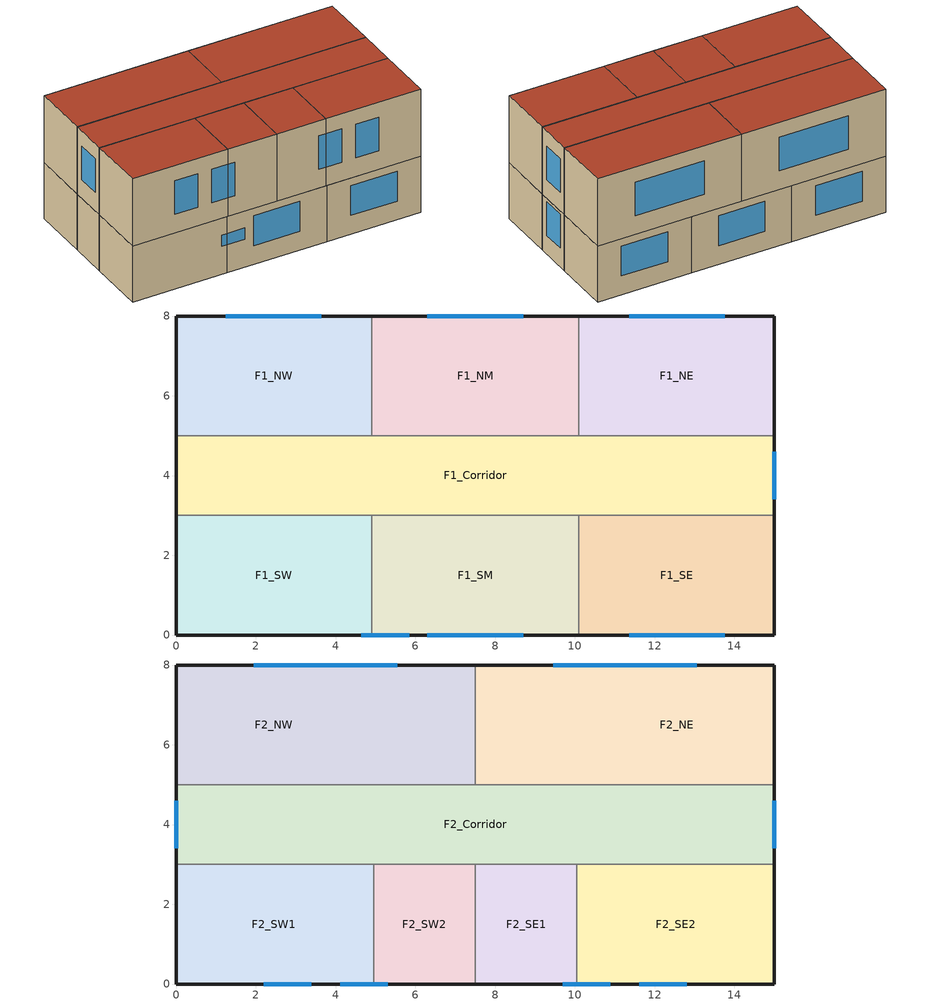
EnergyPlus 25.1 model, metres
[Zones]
F1_NW
 floor ground (Default_GroundFloor): 0,5 0,8 4.9,8 4.9,5 z0
 wall outside (Default_Ext_Wall): 4.9,8 0,8 0,5 z0:3
 wall to F1_Corridor (Default_Int_Wall): 0,5 4.9,5 z0:3
 wall to F1_NM (Default_Int_Wall): 4.9,5 4.9,8 z0:3
 window (Default_Window): 3.64,8 1.24,8 z1:2.6
F1_NM
 floor ground (Default_GroundFloor): 4.9,5 4.9,8 10.1,8 10.1,5 z0
 wall outside (Default_Ext_Wall): 10.1,8 4.9,8 z0:3
 wall to F1_Corridor (Default_Int_Wall): 4.9,5 10.1,5 z0:3
 wall to F1_NE (Default_Int_Wall): 10.1,5 10.1,8 z0:3
 window (Default_Window): 8.7,8 6.3,8 z1:2.6
F1_NE
 floor ground (Default_GroundFloor): 10.1,5 10.1,8 15,8 15,5 z0
 wall outside (Default_Ext_Wall): 15,5 15,8 10.1,8 z0:3
 wall to F1_Corridor (Default_Int_Wall): 10.1,5 15,5 z0:3
 window (Default_Window): 13.76,8 11.36,8 z1:2.6
F1_Corridor
 floor ground (Default_GroundFloor): 0,3 0,5 15,5 15,3 z0
 wall outside (Default_Ext_Wall): 15,3 15,5 / 0,5 0,3 z0:3
 wall to F1_SW (Default_Int_Wall): 0,3 4.9,3 z0:3
 wall to F1_SM (Default_Int_Wall): 4.9,3 10.1,3 z0:3
 wall to F1_SE (Default_Int_Wall): 10.1,3 15,3 z0:3
 window (Default_Window): 15,3.4 15,4.6 z1:2.8
F1_SW
 floor ground (Default_GroundFloor): 0,0 0,3 4.9,3 4.9,0 z0
 wall outside (Default_Ext_Wall): 0,3 0,0 4.9,0 z0:3
 wall to F1_SM (Default_Int_Wall): 4.9,0 4.9,3 z0:3
 window (Default_Window): 4.64,0 4.9,0 z1.5:2.1
F1_SM
 floor ground (Default_GroundFloor): 4.9,0 4.9,3 10.1,3 10.1,0 z0
 wall outside (Default_Ext_Wall): 4.9,0 10.1,0 z0:3
 wall to F1_SE (Default_Int_Wall): 10.1,0 10.1,3 z0:3
 window (Default_Window): 4.9,0 5.84,0 z1.5:2.1; 6.3,0 8.7,0 z1:2.6
F1_SE
 floor ground (Default_GroundFloor): 10.1,0 10.1,3 15,3 15,0 z0
 wall outside (Default_Ext_Wall): 10.1,0 15,0 15,3 z0:3
 window (Default_Window): 11.36,0 13.76,0 z1:2.6
F2_NW
 floor to F1_NW (Cons_InterFloor): 0,5 0,8 4.9,8 4.9,5 z3
 floor to F1_NM (Cons_InterFloor): 4.9,5 4.9,8 7.5,8 7.5,5 z3
 wall outside (Default_Ext_Wall): 7.5,8 0,8 0,5 z3:6.6
 wall to F2_Corridor (Default_Int_Wall): 0,5 7.5,5 z3:6.6
 wall to F2_NE (Default_Int_Wall): 7.5,5 7.5,8 z3:6.6
 window (Default_Window): 5.55,8 1.95,8 z4:5.8
 roof outside (Default_Roof): 0,8 0,5 7.5,5 7.5,8 z6.6
F2_NE
 floor to F1_NM (Cons_InterFloor): 7.5,5 7.5,8 10.1,8 10.1,5 z3
 floor to F1_NE (Cons_InterFloor): 10.1,5 10.1,8 15,8 15,5 z3
 wall outside (Default_Ext_Wall): 15,5 15,8 7.5,8 z3:6.6
 wall to F2_Corridor (Default_Int_Wall): 7.5,5 15,5 z3:6.6
 window (Default_Window): 13.05,8 9.45,8 z4:5.8
 roof outside (Default_Roof): 7.5,8 7.5,5 15,5 15,8 z6.6
F2_Corridor
 floor to F1_Corridor (Cons_InterFloor): 0,3 0,5 15,5 15,3 z3
 wall outside (Default_Ext_Wall): 15,3 15,5 / 0,5 0,3 z3:6.6
 wall to F2_SW1 (Default_Int_Wall): 0,3 4.95,3 z3:6.6
 wall to F2_SW2 (Default_Int_Wall): 4.95,3 7.5,3 z3:6.6
 wall to F2_SE1 (Default_Int_Wall): 7.5,3 10.05,3 z3:6.6
 wall to F2_SE2 (Default_Int_Wall): 10.05,3 15,3 z3:6.6
 window (Default_Window): 15,3.4 15,4.6 / 0,4.6 0,3.4 z4:5.8
 roof outside (Default_Roof): 0,5 0,3 15,3 15,5 z6.6
F2_SW1
 floor to F1_SW (Cons_InterFloor): 0,0 0,3 4.9,3 4.9,0 z3
 floor to F1_SM (Cons_InterFloor): 4.9,0 4.9,3 4.95,3 4.95,0 z3
 wall outside (Default_Ext_Wall): 0,3 0,0 4.95,0 z3:6.6
 wall to F2_SW2 (Default_Int_Wall): 4.95,0 4.95,3 z3:6.6
 window (Default_Window): 2.19,0 3.39,0 / 4.11,0 4.95,0 z4:5.8
 roof outside (Default_Roof): 0,3 0,0 4.95,0 4.95,3 z6.6
F2_SW2
 floor to F1_SM (Cons_InterFloor): 4.95,0 4.95,3 7.5,3 7.5,0 z3
 wall outside (Default_Ext_Wall): 4.95,0 7.5,0 z3:6.6
 wall to F2_SE1 (Default_Int_Wall): 7.5,0 7.5,3 z3:6.6
 window (Default_Window): 4.95,0 5.31,0 z4:5.8
 roof outside (Default_Roof): 4.95,3 4.95,0 7.5,0 7.5,3 z6.6
F2_SE1
 floor to F1_SM (Cons_InterFloor): 7.5,0 7.5,3 10.05,3 10.05,0 z3
 wall outside (Default_Ext_Wall): 7.5,0 10.05,0 z3:6.6
 wall to F2_SE2 (Default_Int_Wall): 10.05,0 10.05,3 z3:6.6
 window (Default_Window): 9.69,0 10.05,0 z4:5.8
 roof outside (Default_Roof): 7.5,3 7.5,0 10.05,0 10.05,3 z6.6
F2_SE2
 floor to F1_SE (Cons_InterFloor): 10.05,0 10.05,3 15,3 15,0 z3
 wall outside (Default_Ext_Wall): 10.05,0 15,0 15,3 z3:6.6
 window (Default_Window): 10.05,0 10.89,0 / 11.61,0 12.81,0 z4:5.8
 roof outside (Default_Roof): 10.05,3 10.05,0 15,0 15,3 z6.6
[BUILDING]
smalloffice_21: North Axis=0; Terrain=Suburbs; Loads Convergence Tolerance Value=0.04; Temperature Convergence Tolerance Value=0.4; Solar Distribution=FullExterior; Maximum Number of Warmup Days=25; Minimum Number of Warmup Days=1
[SITE:LOCATION]
Shenzhen_CN: Latitude=22.54; Longitude=114.06; Time Zone=8; Elevation=0
[MATERIAL] Thermal Absorptance=0.9; Solar Absorptance=0.7; Visible Absorptance=0.7
Name | Roughness | Thickness | Conductivity | Density | Specific Heat
Mat_ExtWall_Stucco | MediumRough | 0.025 | 0.692 | 1858 | 837
Mat_ExtWall_Insulation | MediumRough | 0.05 | 0.043 | 91 | 837
Mat_ExtWall_Gypsum; Mat_IntWall_Gypsum | MediumSmooth | 0.013 | 0.16 | 800 | 1090
Mat_Floor_Concrete | MediumRough | 0.15 | 1.4 | 2240 | 840
Mat_GroundFloor_Carpet | MediumSmooth | 0.01 | 0.06 | 288 | 1380
Mat_Roof_Membrane | MediumSmooth | 0.01 | 0.16 | 1120 | 1460
Mat_Roof_Insulation | MediumRough | 0.1 | 0.043 | 91 | 837
Mat_Roof_Deck | MediumRough | 0.02 | 0.14 | 530 | 900
[WINDOWMATERIAL:SIMPLEGLAZINGSYSTEM]
Mat_Glazing_DoubleLowE: UFactor=1.8; Solar Heat Gain Coefficient=0.35; Visible Transmittance=0.6
[CONSTRUCTION]
Default_Ext_Wall: Mat_ExtWall_Stucco, Mat_ExtWall_Insulation, Mat_ExtWall_Gypsum
Default_Int_Wall: Mat_IntWall_Gypsum
Default_Window: Mat_Glazing_DoubleLowE
Default_GroundFloor: Mat_GroundFloor_Carpet, Mat_Floor_Concrete
Default_Roof: Mat_Roof_Membrane, Mat_Roof_Insulation, Mat_Roof_Deck
Cons_InterFloor: Mat_Floor_Concrete, Mat_IntWall_Gypsum
[ZONE] Type=1; Multiplier=1; Ceiling Height=autocalculate; Volume=autocalculate; Floor Area=autocalculate; Zone Inside Convection Algorithm=TARP; Zone Outside Convection Algorithm=DOE-2; Part of Total Floor Area=Yes
F1_NW; F1_NM; F1_NE; F1_Corridor; F1_SW; F1_SM; F1_SE; F2_NW; F2_NE; F2_Corridor; F2_SW1; F2_SW2; F2_SE1; F2_SE2
[PEOPLE] Number of People Schedule=Sched_Occupancy; Number of People Calculation Method=People; People per Floor Area=0; Floor Area per Person=0; Fraction Radiant=0.3; Sensible Heat Fraction=Autocalculate; Activity Level Schedule=Sched_Activity; Carbon Dioxide Generation Rate=3.82e-08; Enable ASHRAE 55 Comfort Warnings=No; Mean Radiant Temperature Calculation Type=EnclosureAveraged; Clothing Insulation Calculation Method=ClothingInsulationSchedule; Cold Stress Temperature Threshold=15.56; Heat Stress Temperature Threshold=30
Name | Zone or ZoneList or Space or SpaceList | Number of People
F1_NW_People | F1_NW | 1
F1_NM_People | F1_NM | 1
F1_NE_People | F1_NE | 1
F1_Corridor_People | F1_Corridor | 6
F1_SW_People | F1_SW | 1
F1_SM_People | F1_SM | 1
F1_SE_People | F1_SE | 1
F2_NW_People | F2_NW | 2
F2_NE_People | F2_NE | 2
F2_Corridor_People | F2_Corridor | 6
F2_SW1_People | F2_SW1 | 1
F2_SW2_People | F2_SW2 | 1
F2_SE1_People | F2_SE1 | 1
F2_SE2_People | F2_SE2 | 1
[LIGHTS] Schedule=Sched_Lights; Watts per Person=0; Return Air Fraction=0; Fraction Radiant=0.7; Fraction Visible=0.18; Fraction Replaceable=1; EndUse Subcategory=General; Return Air Fraction Calculated from Plenum Temperature=No; Return Air Fraction Function of Plenum Temperature Coefficient 1=0; Return Air Fraction Function of Plenum Temperature Coefficient 2=0
Name | Zone or ZoneList or Space or SpaceList | Design Level Calculation Method | Lighting Level | Watts per Floor Area
F1_NW_Lights | F1_NW | LightingLevel | 147 | 0
F1_NM_Lights | F1_NM | LightingLevel | 156 | 0
F1_NE_Lights | F1_NE | LightingLevel | 147 | 0
F1_Corridor_Lights | F1_Corridor | Watts/Area | 0 | 5
F1_SW_Lights | F1_SW | LightingLevel | 147 | 0
F1_SM_Lights | F1_SM | LightingLevel | 156 | 0
F1_SE_Lights | F1_SE | LightingLevel | 147 | 0
F2_NW_Lights | F2_NW | LightingLevel | 225 | 0
F2_NE_Lights | F2_NE | LightingLevel | 225 | 0
F2_Corridor_Lights | F2_Corridor | Watts/Area | 0 | 5
F2_SW1_Lights | F2_SW1 | LightingLevel | 149 | 0
F2_SW2_Lights | F2_SW2 | LightingLevel | 77 | 0
F2_SE1_Lights | F2_SE1 | LightingLevel | 77 | 0
F2_SE2_Lights | F2_SE2 | LightingLevel | 149 | 0
[HVACTEMPLATE:THERMOSTAT]
Office_Thermostat: Heating Setpoint Schedule=Sched_Thermo_Heat; Cooling Setpoint Schedule=Sched_Thermo_Cool
[HVACTEMPLATE:ZONE:IDEALLOADSAIRSYSTEM] Template Thermostat=Office_Thermostat; System Availability Schedule=Sched_HVAC_Avail; Maximum Heating Supply Air Temperature=50; Minimum Cooling Supply Air Temperature=13; Maximum Heating Supply Air Humidity Ratio=0.0156; Minimum Cooling Supply Air Humidity Ratio=0.0077; Heating Limit=NoLimit; Cooling Limit=NoLimit; Dehumidification Control Type=ConstantSensibleHeatRatio; Cooling Sensible Heat Ratio=0.7; Dehumidification Setpoint=60; Humidification Control Type=None; Humidification Setpoint=30; Outdoor Air Method=None; Outdoor Air Flow Rate per Person=0.00944; Outdoor Air Flow Rate per Zone Floor Area=0; Outdoor Air Flow Rate per Zone=0; Demand Controlled Ventilation Type=None; Outdoor Air Economizer Type=NoEconomizer; Heat Recovery Type=None; Sensible Heat Recovery Effectiveness=0.7; Latent Heat Recovery Effectiveness=0.65
F1_NW; F1_NM; F1_NE; F1_Corridor; F1_SW; F1_SM; F1_SE; F2_NW; F2_NE; F2_Corridor; F2_SW1; F2_SW2; F2_SE1; F2_SE2
[SCHEDULE:COMPACT]
Sched_Thermo_Heat: Through: 12/31, For: Weekdays, Until: 07:00, 15, Until: 09:00, 21, Until: 18:00, 21, Until: 24:00, 18, For: Weekends, Until: 24:00, 15, For: Holidays, Until: 24:00, 15
Sched_Thermo_Cool: Through: 12/31, For: Weekdays, Until: 07:00, 30, Until: 09:00, 24, Until: 18:00, 24, Until: 24:00, 28, For: Weekends, Until: 24:00, 30, For: Holidays, Until: 24:00, 30
Sched_HVAC_Avail: Through: 12/31, For: Weekdays, Until: 06:00, 0, Until: 20:00, 1, Until: 24:00, 0, For: Weekends, Until: 24:00, 0, For: Holidays, Until: 24:00, 0
Sched_Occupancy: Through: 12/31, For: Weekdays, Until: 08:00, 0, Until: 09:00, 0.3, Until: 12:00, 0.9, Until: 13:00, 0.3, Until: 17:00, 0.9, Until: 18:00, 0.3, Until: 24:00, 0, For: Weekends, Until: 24:00, 0, For: Holidays, Until: 24:00, 0
Sched_Activity: Through: 12/31, For: AllDays, Until: 24:00, 120
Sched_Lights: Through: 12/31, For: Weekdays, Until: 08:00, 0.1, Until: 09:00, 0.5, Until: 12:00, 1, Until: 13:00, 0.8, Until: 17:00, 1, Until: 18:00, 0.5, Until: 24:00, 0.1, For: Weekends, Until: 24:00, 0.05, For: Holidays, Until: 24:00, 0.05
